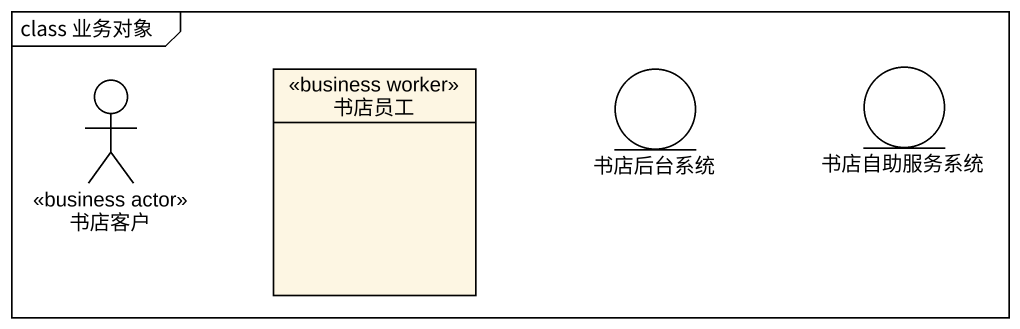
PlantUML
@startuml
mainframe class 业务对象
allowmixing
hide circle
hide empty members
actor 书店客户 <<business actor>>
class 书店员工 <<business worker>>
entity 书店后台系统
entity 书店自助服务系统
@enduml
